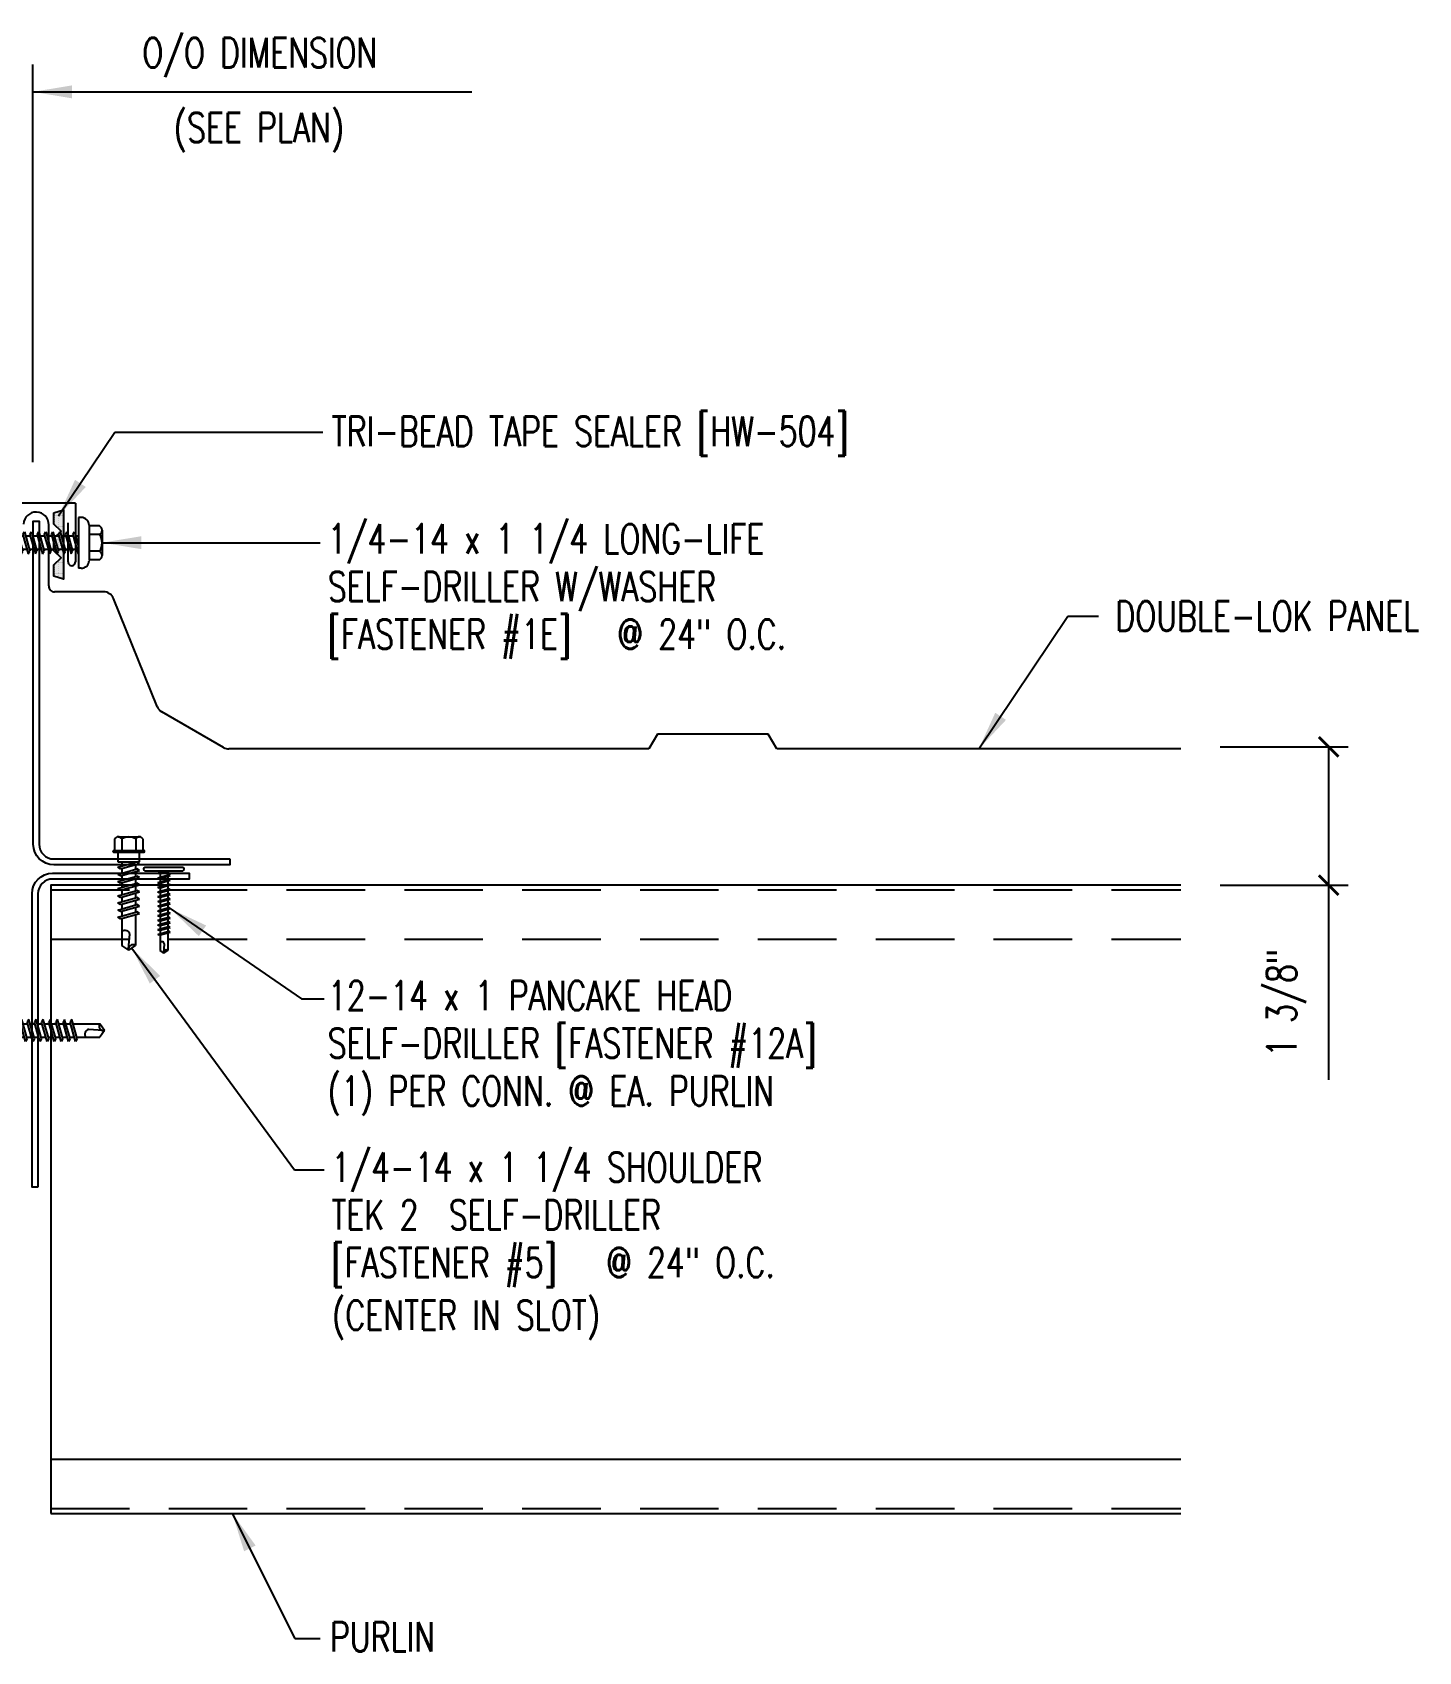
# Model space of a CAD drawing. Extents: x 9.2 to 39, y 12.5 to 37.9.
# Drawn here: x 21.38 to 39.02, y 17.29 to 37.91 of the extents above; entities that cross this region are included whole.
import ezdxf

# ---------------------------------------------------------------- set-up
doc = ezdxf.new("R2010")
doc.units = 0
doc.header["$LTSCALE"] = 4
doc.header["$MEASUREMENT"] = 0
doc.linetypes.add('HIDDEN', pattern=[0.375, 0.25, -0.125])
doc.layers.get('0').update_dxf_attribs({"linetype": 'CONTINUOUS'})
doc.layers.get('DEFPOINTS').update_dxf_attribs({"linetype": 'CONTINUOUS'})
for name, color, linetype in [('ANNTEXT', 2, 'CONTINUOUS'), ('DIM', 2, 'CONTINUOUS'), ('FASTENER', 9, 'CONTINUOUS'), ('PANEL', 11, 'CONTINUOUS'), ('STLA', 10, 'CONTINUOUS'), ('TAPE', 8, 'CONTINUOUS'), ('TEXT', 2, 'CONTINUOUS'), ('TRIM', 6, 'CONTINUOUS')]:
    doc.layers.add(name, color=color, linetype=linetype)
doc.styles.add('TEXT1', font='ROMANS.shx', dxfattribs={"width": 0.75, "height": 0.375})
doc.dimstyles.new('DETAIL', dxfattribs={"dimscale": 4, "dimtxt": 0.09375, "dimasz": 0.0625, "dimexe": 0.0625, "dimexo": 0.125, "dimgap": 0.0625, "dimtad": 1, "dimdec": 4, "dimzin": 3, "dimdsep": 46, "dimlunit": 4, "dimtxsty": 'TEXT1', "dimblk": 'ARCHTICK', "dimcen": 0.0625, "dimclrd": 7, "dimclre": 7, "dimclrt": 2, "dimadec": 0, "dimazin": 0, "dimtfac": 0.59375, "dimtdec": 4, "dimtmove": 0, "dimatfit": 3, "dimldrblk": 'ARCHTICK', "dimfxl": 0, "dimfrac": 2, "dimtolj": 1, "dimtzin": 3, "dimarcsym": 0})
doc.dimstyles.new('DETAIL$7', dxfattribs={"dimscale": 4, "dimtxt": 0.09375, "dimasz": 0.125, "dimexe": 0.0625, "dimexo": 0.125, "dimgap": 0.0625, "dimtad": 1, "dimdec": 4, "dimzin": 3, "dimdsep": 46, "dimlunit": 4, "dimtxsty": 'TEXT1', "dimblk": 'ARCHTICK', "dimcen": 0.0625, "dimclrd": 7, "dimclre": 7, "dimclrt": 2, "dimadec": 0, "dimazin": 0, "dimtfac": 0.59375, "dimtdec": 4, "dimtmove": 2, "dimatfit": 3, "dimfxl": 0, "dimfrac": 2, "dimtolj": 1, "dimtzin": 3, "dimarcsym": 0})

# ---------------------------------------------------------------- blocks, each defined once
blk = doc.blocks.new('*X7')
at = {"color": 0}
for p, q in [((-0.434, 0.135), (-0.434, 0.135)), ((-0.434, 0.123), (-0.434, 0.123)), ((-0.422, 0.141), (-0.422, 0.141)), ((-0.422, 0.129), (-0.422, 0.129)), ((-0.422, 0.117), (-0.422, 0.117)), ((-0.422, 0.105), (-0.422, 0.105)), ((-0.422, 0.094), (-0.422, 0.094)), ((-0.422, 0.082), (-0.422, 0.082)), ((-0.41, 0.135), (-0.41, 0.135)), ((-0.41, 0.123), (-0.41, 0.123)), ((-0.41, 0.111), (-0.41, 0.111)), ((-0.41, 0.1), (-0.41, 0.1)), ((-0.41, 0.088), (-0.41, 0.088)), ((-0.41, 0.076), (-0.41, 0.076)), ((-0.41, 0.064), (-0.41, 0.064)), ((-0.41, 0.053), (-0.41, 0.053)), ((-0.41, 0.041), (-0.41, 0.041)), ((-0.398, 0.141), (-0.398, 0.141)), ((-0.398, 0.129), (-0.398, 0.129)), ((-0.398, 0.117), (-0.398, 0.117)), ((-0.398, 0.105), (-0.398, 0.105)), ((-0.398, 0.094), (-0.398, 0.094)), ((-0.398, 0.082), (-0.398, 0.082)), ((-0.398, 0.07), (-0.398, 0.07)), ((-0.398, 0.059), (-0.398, 0.059)), ((-0.398, 0.047), (-0.398, 0.047)), ((-0.398, 0.035), (-0.398, 0.035)), ((-0.398, 0.023), (-0.398, 0.023)), ((-0.387, 0.135), (-0.387, 0.135)), ((-0.387, 0.123), (-0.387, 0.123)), ((-0.387, 0.111), (-0.387, 0.111)), ((-0.387, 0.1), (-0.387, 0.1)), ((-0.387, 0.088), (-0.387, 0.088)), ((-0.387, 0.076), (-0.387, 0.076)), ((-0.387, 0.064), (-0.387, 0.064)), ((-0.387, 0.053), (-0.387, 0.053)), ((-0.387, 0.041), (-0.387, 0.041)), ((-0.387, 0.029), (-0.387, 0.029)), ((-0.375, 0.141), (-0.375, 0.141)), ((-0.375, 0.129), (-0.375, 0.129)), ((-0.375, 0.117), (-0.375, 0.117)), ((-0.375, 0.105), (-0.375, 0.105)), ((-0.375, 0.094), (-0.375, 0.094)), ((-0.375, 0.082), (-0.375, 0.082)), ((-0.375, 0.07), (-0.375, 0.07)), ((-0.375, 0.059), (-0.375, 0.059)), ((-0.375, 0.047), (-0.375, 0.047)), ((-0.375, 0.035), (-0.375, 0.035)), ((-0.375, 0.023), (-0.375, 0.023)), ((-0.363, 0.135), (-0.363, 0.135)), ((-0.363, 0.123), (-0.363, 0.123)), ((-0.363, 0.111), (-0.363, 0.111)), ((-0.363, 0.1), (-0.363, 0.1)), ((-0.363, 0.088), (-0.363, 0.088)), ((-0.363, 0.076), (-0.363, 0.076)), ((-0.363, 0.064), (-0.363, 0.064)), ((-0.363, 0.053), (-0.363, 0.053)), ((-0.363, 0.041), (-0.363, 0.041)), ((-0.363, 0.029), (-0.363, 0.029)), ((-0.352, 0.141), (-0.352, 0.141)), ((-0.352, 0.129), (-0.352, 0.129)), ((-0.352, 0.117), (-0.352, 0.117)), ((-0.352, 0.105), (-0.352, 0.105)), ((-0.352, 0.094), (-0.352, 0.094)), ((-0.352, 0.082), (-0.352, 0.082)), ((-0.352, 0.07), (-0.352, 0.07)), ((-0.352, 0.059), (-0.352, 0.059)), ((-0.352, 0.047), (-0.352, 0.047)), ((-0.352, 0.035), (-0.352, 0.035)), ((-0.352, 0.023), (-0.352, 0.023)), ((-0.34, 0.135), (-0.34, 0.135)), ((-0.34, 0.123), (-0.34, 0.123)), ((-0.34, 0.111), (-0.34, 0.111)), ((-0.34, 0.1), (-0.34, 0.1)), ((-0.34, 0.088), (-0.34, 0.088)), ((-0.34, 0.076), (-0.34, 0.076)), ((-0.34, 0.064), (-0.34, 0.064)), ((-0.34, 0.053), (-0.34, 0.053)), ((-0.34, 0.041), (-0.34, 0.041)), ((-0.34, 0.029), (-0.34, 0.029)), ((-0.328, 0.141), (-0.328, 0.141)), ((-0.328, 0.129), (-0.328, 0.129)), ((-0.328, 0.117), (-0.328, 0.117)), ((-0.328, 0.105), (-0.328, 0.105)), ((-0.328, 0.094), (-0.328, 0.094)), ((-0.328, 0.082), (-0.328, 0.082)), ((-0.328, 0.07), (-0.328, 0.07)), ((-0.328, 0.059), (-0.328, 0.059)), ((-0.328, 0.047), (-0.328, 0.047)), ((-0.328, 0.035), (-0.328, 0.035)), ((-0.328, 0.023), (-0.328, 0.023)), ((-0.316, 0.135), (-0.316, 0.135)), ((-0.316, 0.123), (-0.316, 0.123)), ((-0.316, 0.111), (-0.316, 0.111)), ((-0.316, 0.1), (-0.316, 0.1)), ((-0.316, 0.088), (-0.316, 0.088)), ((-0.316, 0.076), (-0.316, 0.076)), ((-0.316, 0.064), (-0.316, 0.064)), ((-0.316, 0.053), (-0.316, 0.053)), ((-0.316, 0.041), (-0.316, 0.041)), ((-0.316, 0.029), (-0.316, 0.029)), ((-0.305, 0.141), (-0.305, 0.141)), ((-0.305, 0.129), (-0.305, 0.129)), ((-0.305, 0.117), (-0.305, 0.117)), ((-0.305, 0.105), (-0.305, 0.105)), ((-0.305, 0.094), (-0.305, 0.094)), ((-0.305, 0.082), (-0.305, 0.082)), ((-0.305, 0.07), (-0.305, 0.07)), ((-0.305, 0.059), (-0.305, 0.059)), ((-0.305, 0.047), (-0.305, 0.047)), ((-0.305, 0.035), (-0.305, 0.035)), ((-0.305, 0.023), (-0.305, 0.023)), ((-0.293, 0.135), (-0.293, 0.135)), ((-0.293, 0.123), (-0.293, 0.123)), ((-0.293, 0.111), (-0.293, 0.111)), ((-0.293, 0.1), (-0.293, 0.1)), ((-0.293, 0.088), (-0.293, 0.088)), ((-0.293, 0.076), (-0.293, 0.076)), ((-0.293, 0.064), (-0.293, 0.064)), ((-0.293, 0.053), (-0.293, 0.053)), ((-0.293, 0.041), (-0.293, 0.041)), ((-0.293, 0.029), (-0.293, 0.029)), ((-0.281, 0.141), (-0.281, 0.141)), ((-0.281, 0.129), (-0.281, 0.129)), ((-0.281, 0.117), (-0.281, 0.117)), ((-0.281, 0.105), (-0.281, 0.105)), ((-0.281, 0.094), (-0.281, 0.094)), ((-0.281, 0.082), (-0.281, 0.082)), ((-0.281, 0.07), (-0.281, 0.07)), ((-0.281, 0.059), (-0.281, 0.059)), ((-0.281, 0.047), (-0.281, 0.047)), ((-0.281, 0.035), (-0.281, 0.035)), ((-0.281, 0.023), (-0.281, 0.023)), ((-0.27, 0.135), (-0.27, 0.135)), ((-0.27, 0.123), (-0.27, 0.123)), ((-0.27, 0.111), (-0.27, 0.111)), ((-0.27, 0.1), (-0.27, 0.1)), ((-0.27, 0.088), (-0.27, 0.088)), ((-0.27, 0.076), (-0.27, 0.076)), ((-0.27, 0.064), (-0.27, 0.064)), ((-0.27, 0.053), (-0.27, 0.053)), ((-0.27, 0.041), (-0.27, 0.041)), ((-0.27, 0.029), (-0.27, 0.029)), ((-0.258, 0.141), (-0.258, 0.141)), ((-0.258, 0.129), (-0.258, 0.129)), ((-0.258, 0.117), (-0.258, 0.117)), ((-0.258, 0.105), (-0.258, 0.105)), ((-0.258, 0.094), (-0.258, 0.094)), ((-0.258, 0.082), (-0.258, 0.082)), ((-0.258, 0.07), (-0.258, 0.07)), ((-0.258, 0.059), (-0.258, 0.059)), ((-0.258, 0.047), (-0.258, 0.047)), ((-0.258, 0.035), (-0.258, 0.035)), ((-0.258, 0.023), (-0.258, 0.023)), ((-0.246, 0.135), (-0.246, 0.135)), ((-0.246, 0.123), (-0.246, 0.123)), ((-0.246, 0.111), (-0.246, 0.111)), ((-0.246, 0.1), (-0.246, 0.1)), ((-0.246, 0.088), (-0.246, 0.088)), ((-0.246, 0.076), (-0.246, 0.076)), ((-0.246, 0.064), (-0.246, 0.064)), ((-0.246, 0.053), (-0.246, 0.053)), ((-0.246, 0.041), (-0.246, 0.041)), ((-0.234, 0.141), (-0.234, 0.141)), ((-0.234, 0.129), (-0.234, 0.129)), ((-0.234, 0.117), (-0.234, 0.117)), ((-0.234, 0.105), (-0.234, 0.105)), ((-0.234, 0.094), (-0.234, 0.094)), ((-0.234, 0.082), (-0.234, 0.082)), ((-0.234, 0.07), (-0.234, 0.07)), ((-0.234, 0.059), (-0.234, 0.059)), ((-0.234, 0.047), (-0.234, 0.047)), ((-0.223, 0.135), (-0.223, 0.135)), ((-0.223, 0.123), (-0.223, 0.123)), ((-0.223, 0.111), (-0.223, 0.111)), ((-0.223, 0.1), (-0.223, 0.1)), ((-0.223, 0.088), (-0.223, 0.088)), ((-0.223, 0.076), (-0.223, 0.076)), ((-0.223, 0.064), (-0.223, 0.064)), ((-0.211, 0.141), (-0.211, 0.141)), ((-0.211, 0.129), (-0.211, 0.129)), ((-0.211, 0.117), (-0.211, 0.117)), ((-0.211, 0.105), (-0.211, 0.105)), ((-0.211, 0.094), (-0.211, 0.094)), ((-0.211, 0.082), (-0.211, 0.082)), ((-0.211, 0.07), (-0.211, 0.07)), ((-0.199, 0.135), (-0.199, 0.135)), ((-0.199, 0.123), (-0.199, 0.123)), ((-0.199, 0.111), (-0.199, 0.111)), ((-0.199, 0.1), (-0.199, 0.1)), ((-0.199, 0.088), (-0.199, 0.088)), ((-0.188, 0.141), (-0.188, 0.141)), ((-0.188, 0.129), (-0.188, 0.129)), ((-0.188, 0.117), (-0.188, 0.117)), ((-0.188, 0.105), (-0.188, 0.105)), ((-0.188, 0.094), (-0.188, 0.094)), ((-0.176, 0.135), (-0.176, 0.135)), ((-0.176, 0.123), (-0.176, 0.123)), ((-0.176, 0.111), (-0.176, 0.111)), ((-0.164, 0.141), (-0.164, 0.141)), ((-0.164, 0.129), (-0.164, 0.129)), ((-0.164, 0.117), (-0.164, 0.117)), ((-0.164, 0.105), (-0.164, 0.105)), ((-0.152, 0.135), (-0.152, 0.135)), ((-0.152, 0.123), (-0.152, 0.123)), ((-0.152, 0.111), (-0.152, 0.111)), ((-0.152, 0.1), (-0.152, 0.1)), ((-0.141, 0.141), (-0.141, 0.141)), ((-0.141, 0.129), (-0.141, 0.129)), ((-0.141, 0.117), (-0.141, 0.117)), ((-0.141, 0.105), (-0.141, 0.105)), ((-0.141, 0.094), (-0.141, 0.094)), ((-0.141, 0.082), (-0.141, 0.082)), ((-0.129, 0.135), (-0.129, 0.135)), ((-0.129, 0.123), (-0.129, 0.123)), ((-0.129, 0.111), (-0.129, 0.111)), ((-0.129, 0.1), (-0.129, 0.1)), ((-0.129, 0.088), (-0.129, 0.088)), ((-0.129, 0.076), (-0.129, 0.076)), ((-0.117, 0.141), (-0.117, 0.141)), ((-0.117, 0.129), (-0.117, 0.129)), ((-0.117, 0.117), (-0.117, 0.117)), ((-0.117, 0.105), (-0.117, 0.105)), ((-0.117, 0.094), (-0.117, 0.094)), ((-0.117, 0.082), (-0.117, 0.082)), ((-0.117, 0.07), (-0.117, 0.07)), ((-0.117, 0.059), (-0.117, 0.059)), ((-0.105, 0.135), (-0.105, 0.135)), ((-0.105, 0.123), (-0.105, 0.123)), ((-0.105, 0.111), (-0.105, 0.111)), ((-0.105, 0.1), (-0.105, 0.1)), ((-0.105, 0.088), (-0.105, 0.088)), ((-0.105, 0.076), (-0.105, 0.076)), ((-0.105, 0.064), (-0.105, 0.064)), ((-0.105, 0.053), (-0.105, 0.053)), ((-0.094, 0.141), (-0.094, 0.141)), ((-0.094, 0.129), (-0.094, 0.129)), ((-0.094, 0.117), (-0.094, 0.117)), ((-0.094, 0.105), (-0.094, 0.105)), ((-0.094, 0.094), (-0.094, 0.094)), ((-0.094, 0.082), (-0.094, 0.082)), ((-0.094, 0.07), (-0.094, 0.07)), ((-0.094, 0.059), (-0.094, 0.059)), ((-0.094, 0.047), (-0.094, 0.047)), ((-0.094, 0.035), (-0.094, 0.035)), ((-0.082, 0.135), (-0.082, 0.135)), ((-0.082, 0.123), (-0.082, 0.123)), ((-0.082, 0.111), (-0.082, 0.111)), ((-0.082, 0.1), (-0.082, 0.1)), ((-0.082, 0.088), (-0.082, 0.088)), ((-0.082, 0.076), (-0.082, 0.076)), ((-0.082, 0.064), (-0.082, 0.064)), ((-0.082, 0.053), (-0.082, 0.053)), ((-0.082, 0.041), (-0.082, 0.041)), ((-0.082, 0.029), (-0.082, 0.029)), ((-0.07, 0.141), (-0.07, 0.141)), ((-0.07, 0.129), (-0.07, 0.129)), ((-0.07, 0.117), (-0.07, 0.117)), ((-0.07, 0.105), (-0.07, 0.105)), ((-0.07, 0.094), (-0.07, 0.094)), ((-0.07, 0.082), (-0.07, 0.082)), ((-0.07, 0.07), (-0.07, 0.07)), ((-0.07, 0.059), (-0.07, 0.059)), ((-0.07, 0.047), (-0.07, 0.047)), ((-0.07, 0.035), (-0.07, 0.035)), ((-0.07, 0.023), (-0.07, 0.023)), ((-0.059, 0.135), (-0.059, 0.135)), ((-0.059, 0.123), (-0.059, 0.123)), ((-0.059, 0.111), (-0.059, 0.111)), ((-0.059, 0.1), (-0.059, 0.1)), ((-0.059, 0.088), (-0.059, 0.088)), ((-0.059, 0.076), (-0.059, 0.076)), ((-0.059, 0.064), (-0.059, 0.064)), ((-0.059, 0.053), (-0.059, 0.053)), ((-0.059, 0.041), (-0.059, 0.041)), ((-0.059, 0.029), (-0.059, 0.029)), ((-0.047, 0.141), (-0.047, 0.141)), ((-0.047, 0.129), (-0.047, 0.129)), ((-0.047, 0.117), (-0.047, 0.117)), ((-0.047, 0.105), (-0.047, 0.105)), ((-0.047, 0.094), (-0.047, 0.094)), ((-0.047, 0.082), (-0.047, 0.082)), ((-0.047, 0.07), (-0.047, 0.07)), ((-0.047, 0.059), (-0.047, 0.059)), ((-0.047, 0.047), (-0.047, 0.047)), ((-0.047, 0.035), (-0.047, 0.035)), ((-0.047, 0.023), (-0.047, 0.023)), ((-0.035, 0.135), (-0.035, 0.135)), ((-0.035, 0.123), (-0.035, 0.123)), ((-0.035, 0.111), (-0.035, 0.111)), ((-0.035, 0.1), (-0.035, 0.1)), ((-0.035, 0.088), (-0.035, 0.088)), ((-0.035, 0.076), (-0.035, 0.076)), ((-0.035, 0.064), (-0.035, 0.064)), ((-0.035, 0.053), (-0.035, 0.053)), ((-0.035, 0.041), (-0.035, 0.041)), ((-0.035, 0.029), (-0.035, 0.029)), ((-0.023, 0.141), (-0.023, 0.141)), ((-0.023, 0.129), (-0.023, 0.129)), ((-0.023, 0.117), (-0.023, 0.117)), ((-0.023, 0.105), (-0.023, 0.105)), ((-0.023, 0.094), (-0.023, 0.094)), ((-0.023, 0.082), (-0.023, 0.082)), ((-0.023, 0.07), (-0.023, 0.07)), ((-0.023, 0.059), (-0.023, 0.059)), ((-0.023, 0.047), (-0.023, 0.047)), ((-0.023, 0.035), (-0.023, 0.035)), ((-0.023, 0.023), (-0.023, 0.023)), ((-0.012, 0.135), (-0.012, 0.135)), ((-0.012, 0.123), (-0.012, 0.123)), ((-0.012, 0.111), (-0.012, 0.111)), ((-0.012, 0.1), (-0.012, 0.1)), ((-0.012, 0.088), (-0.012, 0.088)), ((-0.012, 0.076), (-0.012, 0.076)), ((-0.012, 0.064), (-0.012, 0.064)), ((-0.012, 0.053), (-0.012, 0.053)), ((-0.012, 0.041), (-0.012, 0.041)), ((-0.012, 0.029), (-0.012, 0.029)), ((0, 0.141), (0, 0.141)), ((0, 0.129), (0, 0.129)), ((0, 0.117), (0, 0.117)), ((0, 0.105), (0, 0.105)), ((0, 0.094), (0, 0.094)), ((0, 0.082), (0, 0.082)), ((0, 0.07), (0, 0.07)), ((0, 0.059), (0, 0.059)), ((0, 0.047), (0, 0.047)), ((0, 0.035), (0, 0.035)), ((0, 0.023), (0, 0.023)), ((0.012, 0.135), (0.012, 0.135)), ((0.012, 0.123), (0.012, 0.123)), ((0.012, 0.111), (0.012, 0.111)), ((0.012, 0.1), (0.012, 0.1)), ((0.012, 0.088), (0.012, 0.088)), ((0.012, 0.076), (0.012, 0.076)), ((0.012, 0.064), (0.012, 0.064)), ((0.012, 0.053), (0.012, 0.053)), ((0.012, 0.041), (0.012, 0.041)), ((0.012, 0.029), (0.012, 0.029)), ((0.023, 0.141), (0.023, 0.141)), ((0.023, 0.129), (0.023, 0.129)), ((0.023, 0.117), (0.023, 0.117)), ((0.023, 0.105), (0.023, 0.105)), ((0.023, 0.094), (0.023, 0.094)), ((0.023, 0.082), (0.023, 0.082)), ((0.023, 0.07), (0.023, 0.07)), ((0.023, 0.059), (0.023, 0.059)), ((0.023, 0.047), (0.023, 0.047)), ((0.023, 0.035), (0.023, 0.035)), ((0.023, 0.023), (0.023, 0.023)), ((0.035, 0.135), (0.035, 0.135)), ((0.035, 0.123), (0.035, 0.123)), ((0.035, 0.111), (0.035, 0.111)), ((0.035, 0.1), (0.035, 0.1)), ((0.035, 0.088), (0.035, 0.088)), ((0.035, 0.076), (0.035, 0.076)), ((0.035, 0.064), (0.035, 0.064)), ((0.035, 0.053), (0.035, 0.053)), ((0.035, 0.041), (0.035, 0.041)), ((0.035, 0.029), (0.035, 0.029)), ((0.047, 0.141), (0.047, 0.141)), ((0.047, 0.129), (0.047, 0.129)), ((0.047, 0.117), (0.047, 0.117)), ((0.047, 0.105), (0.047, 0.105)), ((0.047, 0.094), (0.047, 0.094)), ((0.047, 0.082), (0.047, 0.082)), ((0.047, 0.07), (0.047, 0.07)), ((0.047, 0.059), (0.047, 0.059)), ((0.047, 0.047), (0.047, 0.047)), ((0.047, 0.035), (0.047, 0.035)), ((0.047, 0.023), (0.047, 0.023)), ((0.059, 0.135), (0.059, 0.135)), ((0.059, 0.123), (0.059, 0.123)), ((0.059, 0.111), (0.059, 0.111)), ((0.059, 0.1), (0.059, 0.1)), ((0.059, 0.088), (0.059, 0.088)), ((0.059, 0.076), (0.059, 0.076)), ((0.059, 0.064), (0.059, 0.064)), ((0.059, 0.053), (0.059, 0.053)), ((0.059, 0.041), (0.059, 0.041)), ((0.059, 0.029), (0.059, 0.029)), ((0.07, 0.141), (0.07, 0.141)), ((0.07, 0.129), (0.07, 0.129)), ((0.07, 0.117), (0.07, 0.117)), ((0.07, 0.105), (0.07, 0.105)), ((0.07, 0.094), (0.07, 0.094)), ((0.07, 0.082), (0.07, 0.082)), ((0.07, 0.07), (0.07, 0.07)), ((0.07, 0.059), (0.07, 0.059)), ((0.07, 0.047), (0.07, 0.047)), ((0.07, 0.035), (0.07, 0.035)), ((0.07, 0.023), (0.07, 0.023)), ((0.082, 0.135), (0.082, 0.135)), ((0.082, 0.123), (0.082, 0.123)), ((0.082, 0.111), (0.082, 0.111)), ((0.082, 0.1), (0.082, 0.1)), ((0.082, 0.088), (0.082, 0.088)), ((0.082, 0.076), (0.082, 0.076)), ((0.082, 0.064), (0.082, 0.064)), ((0.082, 0.053), (0.082, 0.053)), ((0.082, 0.041), (0.082, 0.041)), ((0.082, 0.029), (0.082, 0.029)), ((0.094, 0.141), (0.094, 0.141)), ((0.094, 0.129), (0.094, 0.129)), ((0.094, 0.117), (0.094, 0.117)), ((0.094, 0.105), (0.094, 0.105)), ((0.094, 0.094), (0.094, 0.094)), ((0.094, 0.082), (0.094, 0.082)), ((0.094, 0.07), (0.094, 0.07)), ((0.094, 0.059), (0.094, 0.059)), ((0.094, 0.047), (0.094, 0.047)), ((0.094, 0.035), (0.094, 0.035)), ((0.105, 0.135), (0.105, 0.135)), ((0.105, 0.123), (0.105, 0.123)), ((0.105, 0.111), (0.105, 0.111)), ((0.105, 0.1), (0.105, 0.1)), ((0.105, 0.088), (0.105, 0.088)), ((0.105, 0.076), (0.105, 0.076)), ((0.105, 0.064), (0.105, 0.064)), ((0.105, 0.053), (0.105, 0.053)), ((0.117, 0.141), (0.117, 0.141)), ((0.117, 0.129), (0.117, 0.129)), ((0.117, 0.117), (0.117, 0.117)), ((0.117, 0.105), (0.117, 0.105)), ((0.117, 0.094), (0.117, 0.094)), ((0.117, 0.082), (0.117, 0.082)), ((0.117, 0.07), (0.117, 0.07)), ((0.117, 0.059), (0.117, 0.059)), ((0.129, 0.135), (0.129, 0.135)), ((0.129, 0.123), (0.129, 0.123)), ((0.129, 0.111), (0.129, 0.111)), ((0.129, 0.1), (0.129, 0.1)), ((0.129, 0.088), (0.129, 0.088)), ((0.129, 0.076), (0.129, 0.076)), ((0.141, 0.141), (0.141, 0.141)), ((0.141, 0.129), (0.141, 0.129)), ((0.141, 0.117), (0.141, 0.117)), ((0.141, 0.105), (0.141, 0.105)), ((0.141, 0.094), (0.141, 0.094)), ((0.141, 0.082), (0.141, 0.082)), ((0.152, 0.135), (0.152, 0.135)), ((0.152, 0.123), (0.152, 0.123)), ((0.152, 0.111), (0.152, 0.111)), ((0.152, 0.1), (0.152, 0.1)), ((0.164, 0.141), (0.164, 0.141)), ((0.164, 0.129), (0.164, 0.129)), ((0.164, 0.117), (0.164, 0.117)), ((0.164, 0.105), (0.164, 0.105)), ((0.176, 0.135), (0.176, 0.135)), ((0.176, 0.123), (0.176, 0.123)), ((0.176, 0.111), (0.176, 0.111)), ((0.188, 0.141), (0.188, 0.141)), ((0.188, 0.129), (0.188, 0.129)), ((0.188, 0.117), (0.188, 0.117)), ((0.188, 0.105), (0.188, 0.105)), ((0.188, 0.094), (0.188, 0.094)), ((0.199, 0.135), (0.199, 0.135)), ((0.199, 0.123), (0.199, 0.123)), ((0.199, 0.111), (0.199, 0.111)), ((0.199, 0.1), (0.199, 0.1)), ((0.199, 0.088), (0.199, 0.088)), ((0.211, 0.141), (0.211, 0.141)), ((0.211, 0.129), (0.211, 0.129)), ((0.211, 0.117), (0.211, 0.117)), ((0.211, 0.105), (0.211, 0.105)), ((0.211, 0.094), (0.211, 0.094)), ((0.211, 0.082), (0.211, 0.082)), ((0.211, 0.07), (0.211, 0.07)), ((0.223, 0.135), (0.223, 0.135)), ((0.223, 0.123), (0.223, 0.123)), ((0.223, 0.111), (0.223, 0.111)), ((0.223, 0.1), (0.223, 0.1)), ((0.223, 0.088), (0.223, 0.088)), ((0.223, 0.076), (0.223, 0.076)), ((0.223, 0.064), (0.223, 0.064)), ((0.234, 0.141), (0.234, 0.141)), ((0.234, 0.129), (0.234, 0.129)), ((0.234, 0.117), (0.234, 0.117)), ((0.234, 0.105), (0.234, 0.105)), ((0.234, 0.094), (0.234, 0.094)), ((0.234, 0.082), (0.234, 0.082)), ((0.234, 0.07), (0.234, 0.07)), ((0.234, 0.059), (0.234, 0.059)), ((0.234, 0.047), (0.234, 0.047)), ((0.246, 0.135), (0.246, 0.135)), ((0.246, 0.123), (0.246, 0.123)), ((0.246, 0.111), (0.246, 0.111)), ((0.246, 0.1), (0.246, 0.1)), ((0.246, 0.088), (0.246, 0.088)), ((0.246, 0.076), (0.246, 0.076)), ((0.246, 0.064), (0.246, 0.064)), ((0.246, 0.053), (0.246, 0.053)), ((0.246, 0.041), (0.246, 0.041)), ((0.258, 0.141), (0.258, 0.141)), ((0.258, 0.129), (0.258, 0.129)), ((0.258, 0.117), (0.258, 0.117)), ((0.258, 0.105), (0.258, 0.105)), ((0.258, 0.094), (0.258, 0.094)), ((0.258, 0.082), (0.258, 0.082)), ((0.258, 0.07), (0.258, 0.07)), ((0.258, 0.059), (0.258, 0.059)), ((0.258, 0.047), (0.258, 0.047)), ((0.258, 0.035), (0.258, 0.035)), ((0.258, 0.023), (0.258, 0.023)), ((0.27, 0.135), (0.27, 0.135)), ((0.27, 0.123), (0.27, 0.123)), ((0.27, 0.111), (0.27, 0.111)), ((0.27, 0.1), (0.27, 0.1)), ((0.27, 0.088), (0.27, 0.088)), ((0.27, 0.076), (0.27, 0.076)), ((0.27, 0.064), (0.27, 0.064)), ((0.27, 0.053), (0.27, 0.053)), ((0.27, 0.041), (0.27, 0.041)), ((0.27, 0.029), (0.27, 0.029)), ((0.281, 0.141), (0.281, 0.141)), ((0.281, 0.129), (0.281, 0.129)), ((0.281, 0.117), (0.281, 0.117)), ((0.281, 0.105), (0.281, 0.105)), ((0.281, 0.094), (0.281, 0.094)), ((0.281, 0.082), (0.281, 0.082)), ((0.281, 0.07), (0.281, 0.07)), ((0.281, 0.059), (0.281, 0.059)), ((0.281, 0.047), (0.281, 0.047)), ((0.281, 0.035), (0.281, 0.035)), ((0.281, 0.023), (0.281, 0.023)), ((0.293, 0.135), (0.293, 0.135)), ((0.293, 0.123), (0.293, 0.123)), ((0.293, 0.111), (0.293, 0.111)), ((0.293, 0.1), (0.293, 0.1)), ((0.293, 0.088), (0.293, 0.088)), ((0.293, 0.076), (0.293, 0.076)), ((0.293, 0.064), (0.293, 0.064)), ((0.293, 0.053), (0.293, 0.053)), ((0.293, 0.041), (0.293, 0.041)), ((0.293, 0.029), (0.293, 0.029)), ((0.305, 0.141), (0.305, 0.141)), ((0.305, 0.129), (0.305, 0.129)), ((0.305, 0.117), (0.305, 0.117)), ((0.305, 0.105), (0.305, 0.105)), ((0.305, 0.094), (0.305, 0.094)), ((0.305, 0.082), (0.305, 0.082)), ((0.305, 0.07), (0.305, 0.07)), ((0.305, 0.059), (0.305, 0.059)), ((0.305, 0.047), (0.305, 0.047)), ((0.305, 0.035), (0.305, 0.035)), ((0.305, 0.023), (0.305, 0.023)), ((0.316, 0.135), (0.316, 0.135)), ((0.316, 0.123), (0.316, 0.123)), ((0.316, 0.111), (0.316, 0.111)), ((0.316, 0.1), (0.316, 0.1)), ((0.316, 0.088), (0.316, 0.088)), ((0.316, 0.076), (0.316, 0.076)), ((0.316, 0.064), (0.316, 0.064)), ((0.316, 0.053), (0.316, 0.053)), ((0.316, 0.041), (0.316, 0.041)), ((0.316, 0.029), (0.316, 0.029)), ((0.328, 0.141), (0.328, 0.141)), ((0.328, 0.129), (0.328, 0.129)), ((0.328, 0.117), (0.328, 0.117)), ((0.328, 0.105), (0.328, 0.105)), ((0.328, 0.094), (0.328, 0.094)), ((0.328, 0.082), (0.328, 0.082)), ((0.328, 0.07), (0.328, 0.07)), ((0.328, 0.059), (0.328, 0.059)), ((0.328, 0.047), (0.328, 0.047)), ((0.328, 0.035), (0.328, 0.035)), ((0.328, 0.023), (0.328, 0.023)), ((0.34, 0.135), (0.34, 0.135)), ((0.34, 0.123), (0.34, 0.123)), ((0.34, 0.111), (0.34, 0.111)), ((0.34, 0.1), (0.34, 0.1)), ((0.34, 0.088), (0.34, 0.088)), ((0.34, 0.076), (0.34, 0.076)), ((0.34, 0.064), (0.34, 0.064)), ((0.34, 0.053), (0.34, 0.053)), ((0.34, 0.041), (0.34, 0.041)), ((0.34, 0.029), (0.34, 0.029)), ((0.352, 0.141), (0.352, 0.141)), ((0.352, 0.129), (0.352, 0.129)), ((0.352, 0.117), (0.352, 0.117)), ((0.352, 0.105), (0.352, 0.105)), ((0.352, 0.094), (0.352, 0.094)), ((0.352, 0.082), (0.352, 0.082)), ((0.352, 0.07), (0.352, 0.07)), ((0.352, 0.059), (0.352, 0.059)), ((0.352, 0.047), (0.352, 0.047)), ((0.352, 0.035), (0.352, 0.035)), ((0.352, 0.023), (0.352, 0.023)), ((0.363, 0.135), (0.363, 0.135)), ((0.363, 0.123), (0.363, 0.123)), ((0.363, 0.111), (0.363, 0.111)), ((0.363, 0.1), (0.363, 0.1)), ((0.363, 0.088), (0.363, 0.088)), ((0.363, 0.076), (0.363, 0.076)), ((0.363, 0.064), (0.363, 0.064)), ((0.363, 0.053), (0.363, 0.053)), ((0.363, 0.041), (0.363, 0.041)), ((0.363, 0.029), (0.363, 0.029)), ((0.375, 0.141), (0.375, 0.141)), ((0.375, 0.129), (0.375, 0.129)), ((0.375, 0.117), (0.375, 0.117)), ((0.375, 0.105), (0.375, 0.105)), ((0.375, 0.094), (0.375, 0.094)), ((0.375, 0.082), (0.375, 0.082)), ((0.375, 0.07), (0.375, 0.07)), ((0.375, 0.059), (0.375, 0.059)), ((0.375, 0.047), (0.375, 0.047)), ((0.375, 0.035), (0.375, 0.035)), ((0.375, 0.023), (0.375, 0.023)), ((0.387, 0.135), (0.387, 0.135)), ((0.387, 0.123), (0.387, 0.123)), ((0.387, 0.111), (0.387, 0.111)), ((0.387, 0.1), (0.387, 0.1)), ((0.387, 0.088), (0.387, 0.088)), ((0.387, 0.076), (0.387, 0.076)), ((0.387, 0.064), (0.387, 0.064)), ((0.387, 0.053), (0.387, 0.053)), ((0.387, 0.041), (0.387, 0.041)), ((0.387, 0.029), (0.387, 0.029)), ((0.398, 0.141), (0.398, 0.141)), ((0.398, 0.129), (0.398, 0.129)), ((0.398, 0.117), (0.398, 0.117)), ((0.398, 0.105), (0.398, 0.105)), ((0.398, 0.094), (0.398, 0.094)), ((0.398, 0.082), (0.398, 0.082)), ((0.398, 0.07), (0.398, 0.07)), ((0.398, 0.059), (0.398, 0.059)), ((0.398, 0.047), (0.398, 0.047)), ((0.398, 0.035), (0.398, 0.035)), ((0.398, 0.023), (0.398, 0.023)), ((0.41, 0.135), (0.41, 0.135)), ((0.41, 0.123), (0.41, 0.123)), ((0.41, 0.111), (0.41, 0.111)), ((0.41, 0.1), (0.41, 0.1)), ((0.41, 0.088), (0.41, 0.088)), ((0.41, 0.076), (0.41, 0.076)), ((0.41, 0.064), (0.41, 0.064)), ((0.41, 0.053), (0.41, 0.053)), ((0.41, 0.041), (0.41, 0.041)), ((0.422, 0.141), (0.422, 0.141)), ((0.422, 0.129), (0.422, 0.129)), ((0.422, 0.117), (0.422, 0.117)), ((0.422, 0.105), (0.422, 0.105)), ((0.422, 0.094), (0.422, 0.094)), ((0.422, 0.082), (0.422, 0.082)), ((0.434, 0.135), (0.434, 0.135)), ((0.434, 0.123), (0.434, 0.123))]:
    blk.add_line(p, q, dxfattribs=at)
blk = doc.blocks.new('MB_DBTAP')
at = {"layer": 'TAPE', "color": 9}
blk.add_lwpolyline([(-0.403, 0.018), (-0.442, 0.141), (0.442, 0.141), (0.403, 0.018), (0.26, 0.018), (0.17, 0.109), (0.079, 0.018), (0, 0.018), (-0.079, 0.018), (-0.17, 0.109), (-0.26, 0.018)], close=True, dxfattribs=at)
at = {"layer": 'TAPE', "color": 251}
blk.add_blockref('*X7', (0, 0), dxfattribs=at)
blk = doc.blocks.new('MB_DO5')
for p, q in [((-0.193, 0.018), (0.193, 0.018)), ((-0.193, 0), (0.193, 0)), ((-0.181, 0.167), (-0.181, 0.018)), ((-0.181, 0.018), (0.181, 0.018)), ((-0.135, 0.193), (0.135, 0.193)), ((-0.089, 0.167), (-0.089, 0.018)), ((0.089, 0.167), (0.089, 0.018)), ((0.181, 0.167), (0.181, 0.018)), ((-0.139, 0), (-0.139, -0.123)), ((-0.139, -0.123), (0.139, -0.123)), ((-0.139, -0.194), (0.104, -0.124)), ((-0.104, -0.214), (-0.139, -0.194)), ((-0.104, -0.214), (0.139, -0.145)), ((-0.086, -0.123), (-0.086, -0.179)), ((0.086, -0.16), (0.086, -0.22)), ((0.139, -0.145), (0.104, -0.124)), ((0.139, -0.123), (0.139, 0)), ((-0.139, -0.285), (0.104, -0.215)), ((-0.104, -0.305), (-0.139, -0.285)), ((-0.139, -0.376), (0.104, -0.306)), ((-0.104, -0.396), (-0.139, -0.376)), ((-0.139, -0.466), (0.104, -0.397)), ((-0.104, -0.305), (0.139, -0.235)), ((-0.104, -0.396), (0.139, -0.326)), ((-0.086, -0.209), (-0.086, -0.27)), ((-0.086, -0.3), (-0.086, -0.36)), ((-0.086, -0.391), (-0.086, -0.451)), ((0.086, -0.251), (0.086, -0.311)), ((0.086, -0.341), (0.086, -0.402)), ((0.139, -0.235), (0.104, -0.215)), ((0.139, -0.326), (0.104, -0.306)), ((0.139, -0.417), (0.104, -0.397)), ((-0.104, -0.487), (-0.139, -0.466)), ((-0.139, -0.557), (0.104, -0.488)), ((-0.104, -0.577), (-0.139, -0.557)), ((-0.139, -0.648), (0.104, -0.579)), ((-0.104, -0.487), (0.139, -0.417)), ((-0.104, -0.577), (0.139, -0.508)), ((-0.104, -0.668), (0.139, -0.599)), ((-0.086, -0.482), (-0.086, -0.542)), ((-0.086, -0.572), (-0.086, -0.633)), ((0.086, -0.432), (0.086, -0.493)), ((0.086, -0.523), (0.086, -0.584)), ((0.086, -0.614), (0.086, -0.675)), ((0.139, -0.508), (0.104, -0.488)), ((0.139, -0.599), (0.104, -0.579)), ((-0.104, -0.668), (-0.139, -0.648)), ((-0.139, -0.739), (0.104, -0.67)), ((-0.104, -0.759), (-0.139, -0.739)), ((-0.139, -0.83), (0.104, -0.761)), ((-0.104, -0.759), (0.139, -0.69)), ((-0.104, -0.85), (0.139, -0.781)), ((-0.086, -0.663), (-0.086, -0.724)), ((-0.086, -0.754), (-0.086, -0.815)), ((0.086, -0.705), (0.086, -0.766)), ((0.086, -0.796), (0.086, -1.189)), ((0.139, -0.69), (0.104, -0.67)), ((0.139, -0.781), (0.104, -0.761)), ((-0.104, -0.85), (-0.139, -0.83)), ((-0.086, -0.845), (-0.086, -1.189)), ((0, -1.25), (-0.086, -1.189)), ((-0.002, -1.234), (0.014, -1.048)), ((0, -1.25), (0.086, -1.189))]:
    blk.add_line(p, q)
for centre, radius, start, end in [((-0.193, 0.009), 0.00894, 90, 270), ((-0.135, 0.141), 0.0527, 29.8754, 150.1246), ((0, 0.029), 0.164, 56.9974, 123.0026), ((0.135, 0.141), 0.0527, 29.8754, 150.1246), ((0.193, 0.009), 0.00894, 270, 90), ((-0.046, -1.06), 0.0615, 11.1445, 130.906), ((0.054, -1.236), 0.0563, 55.4585, 194.8454)]:
    blk.add_arc(centre, radius, start, end)
blk = doc.blocks.new('_ArchTick')
at = {"color": 0, "linetype": 'ByBlock', "const_width": 0.15}
blk.add_lwpolyline([(-0.5, -0.5), (0.5, 0.5)], dxfattribs=at)
blk = doc.blocks.new('*D8')
at = {"layer": 'ANNTEXT', "color": 7, "lineweight": -2}
for p, q in [((36.495, 28.809), (38.125, 28.809)), ((37.875, 28.809), (37.875, 27.049)), ((36.495, 27.049), (38.125, 27.049)), ((37.875, 27.049), (37.875, 24.569))]:
    blk.add_line(p, q, dxfattribs=at)
at = {"layer": 'DEFPOINTS', "color": 0}
for p in [(35.995, 28.809), (35.995, 27.049), (37.875, 27.049)]:
    blk.add_point(p, dxfattribs=at)
at = {"layer": 'ANNTEXT', "color": 7, "lineweight": -2, "xscale": 0.25, "yscale": 0.25, "zscale": 0.25}
for p, rotation in [((37.875, 28.809), 90), ((37.875, 27.049), 270)]:
    blk.add_blockref('_ArchTick', p, dxfattribs=dict(at, rotation=rotation))
at = {"layer": 'ANNTEXT', "color": 2, "insert": (37.339, 25.548), "char_height": 0.375, "attachment_point": 5, "rotation": 90, "style": 'TEXT1'}
blk.add_mtext('\\A1;1 3/8"', dxfattribs=at)
blk = doc.blocks.new('SD3')
at = {"layer": 'FASTENER'}
for p, q in [((-0.24, 0.082), (0.24, 0.082)), ((-0.24, 0.037), (0.24, 0.037)), ((-0.078, 0.008), (0.023, 0.037)), ((-0.058, -0.003), (-0.078, 0.008)), ((-0.058, -0.003), (0.08, 0.036)), ((-0.048, 0.037), (-0.048, 0.017)), ((0.05, 0.027), (0.05, -0.016)), ((-0.078, -0.052), (0.06, -0.013)), ((-0.058, -0.064), (-0.078, -0.052)), ((-0.078, -0.112), (0.06, -0.073)), ((-0.058, -0.124), (-0.078, -0.112)), ((-0.078, -0.172), (0.06, -0.133)), ((-0.058, -0.184), (-0.078, -0.172)), ((-0.078, -0.232), (0.06, -0.193)), ((-0.058, -0.064), (0.08, -0.024)), ((-0.058, -0.124), (0.08, -0.084)), ((-0.058, -0.184), (0.08, -0.144)), ((-0.058, -0.244), (0.08, -0.204)), ((-0.048, -0.001), (-0.048, -0.044)), ((-0.048, -0.061), (-0.048, -0.104)), ((-0.048, -0.121), (-0.048, -0.164)), ((-0.048, -0.181), (-0.048, -0.224)), ((0.05, -0.033), (0.05, -0.076)), ((0.05, -0.093), (0.05, -0.136)), ((0.05, -0.153), (0.05, -0.196)), ((0.08, -0.024), (0.06, -0.013)), ((0.08, -0.084), (0.06, -0.073)), ((0.08, -0.144), (0.06, -0.133)), ((0.08, -0.204), (0.06, -0.193)), ((-0.058, -0.244), (-0.078, -0.232)), ((-0.078, -0.292), (0.06, -0.253)), ((-0.058, -0.304), (-0.078, -0.292)), ((-0.078, -0.353), (0.06, -0.313)), ((-0.058, -0.364), (-0.078, -0.353)), ((-0.078, -0.413), (0.06, -0.373)), ((-0.058, -0.304), (0.08, -0.264)), ((-0.058, -0.364), (0.08, -0.325)), ((-0.058, -0.424), (0.08, -0.385)), ((-0.048, -0.241), (-0.048, -0.284)), ((-0.048, -0.301), (-0.048, -0.344)), ((-0.048, -0.361), (-0.048, -0.404)), ((0.05, -0.213), (0.05, -0.256)), ((0.05, -0.273), (0.05, -0.316)), ((0.05, -0.333), (0.05, -0.376)), ((0.05, -0.393), (0.05, -0.436)), ((0.08, -0.264), (0.06, -0.253)), ((0.08, -0.325), (0.06, -0.313)), ((0.08, -0.385), (0.06, -0.373)), ((-0.058, -0.424), (-0.078, -0.413)), ((-0.078, -0.473), (0.06, -0.433)), ((-0.058, -0.484), (-0.078, -0.473)), ((-0.078, -0.533), (0.06, -0.493)), ((-0.058, -0.544), (-0.078, -0.533)), ((-0.078, -0.593), (0.06, -0.553)), ((-0.058, -0.604), (-0.078, -0.593)), ((-0.078, -0.653), (0.06, -0.614)), ((-0.058, -0.484), (0.08, -0.445)), ((-0.058, -0.544), (0.08, -0.505)), ((-0.058, -0.604), (0.08, -0.565)), ((-0.048, -0.421), (-0.048, -0.464)), ((-0.048, -0.481), (-0.048, -0.524)), ((-0.048, -0.541), (-0.048, -0.584)), ((-0.048, -0.601), (-0.048, -0.644)), ((0.05, -0.453), (0.05, -0.496)), ((0.05, -0.513), (0.05, -0.556)), ((0.05, -0.573), (0.05, -0.616)), ((0.08, -0.445), (0.06, -0.433)), ((0.08, -0.505), (0.06, -0.493)), ((0.08, -0.565), (0.06, -0.553)), ((0.08, -0.625), (0.06, -0.614)), ((-0.058, -0.664), (-0.078, -0.653)), ((-0.078, -0.713), (0.06, -0.674)), ((-0.058, -0.724), (-0.078, -0.713)), ((-0.078, -0.773), (0.06, -0.734)), ((-0.058, -0.785), (-0.078, -0.773)), ((-0.058, -0.664), (0.08, -0.625)), ((-0.058, -0.724), (0.08, -0.685)), ((-0.058, -0.785), (0.08, -0.745)), ((-0.048, -0.662), (-0.048, -0.704)), ((-0.048, -0.722), (-0.048, -0.765)), ((-0.048, -0.782), (-0.048, -0.977)), ((0.05, -0.634), (0.05, -0.676)), ((0.05, -0.694), (0.05, -0.737)), ((0.05, -0.754), (0.05, -0.977)), ((0.08, -0.685), (0.06, -0.674)), ((0.08, -0.745), (0.06, -0.734)), ((0.001, -1.011), (-0.048, -0.977)), ((0, -1.003), (0.009, -0.896)), ((0.001, -1.011), (0.05, -0.977))]:
    blk.add_line(p, q, dxfattribs=at)
for centre, radius, start, end in [((-0.238, 0.06), 0.0227, 94.6639, 265.3361), ((0.238, 0.06), 0.0227, 274.6639, 85.3361), ((-0.025, -0.903), 0.0349, 11.1445, 130.906), ((0.032, -1.003), 0.032, 55.4585, 194.8454)]:
    blk.add_arc(centre, radius, start, end, dxfattribs=at)
blk = doc.blocks.new('FD-F5')
at = {"layer": 'TEXT', "style": 'TEXT1', "width": 0.75}
for s, p in [('1/4-14 x 1 1/4 SHOULDER', (0.0047, -0.0408)), ('TEK 2  SELF-DRILLER', (0.0047, -0.1926)), ('[FASTENER #5]', (0.0047, -0.3444))]:
    blk.add_text(s, height=0.09375, dxfattribs=at).set_placement(p)
blk.add_attdef('(QUANTITY)', (0.8792, -0.3444), '', height=0.0938, dxfattribs=at)
blk = doc.blocks.new('FD-F12a')
at = {"layer": 'TEXT', "style": 'TEXT1', "width": 0.75}
for s, p in [('12-14 x 1 PANCAKE HEAD', (0.0047, -0.0408)), ('SELF-DRILLER [FASTENER #12A]', (0.0047, -0.1926))]:
    blk.add_text(s, height=0.09375, dxfattribs=at).set_placement(p)
blk.add_attdef('(QUANTITY)', (0.0047, -0.3444), '', height=0.0938, dxfattribs=at)
blk = doc.blocks.new('MB_DW3')
at = {"layer": 'FASTENER'}
for p, q in [((-0.215, 0.305), (-0.215, 0.171)), ((-0.161, 0.337), (0.161, 0.337)), ((-0.107, 0.305), (-0.107, 0.171)), ((0.107, 0.305), (0.107, 0.171)), ((0.215, 0.305), (0.215, 0.171)), ((-0.324, 0.071), (-0.324, 0.037)), ((-0.324, 0.037), (0.324, 0.037)), ((-0.224, 0.171), (0.215, 0.171)), ((-0.139, -0.016), (0.046, 0.037)), ((-0.104, -0.036), (0.139, 0.033)), ((-0.086, 0.037), (0.086, 0.037)), ((-0.086, 0.037), (-0.086, -0.001)), ((0.086, 0.037), (0.133, 0.037)), ((0.086, 0.018), (0.086, -0.042)), ((0.139, 0.033), (0.133, 0.037)), ((0.324, 0.071), (0.324, 0.037)), ((-0.104, -0.036), (-0.139, -0.016)), ((-0.139, -0.107), (0.104, -0.038)), ((-0.104, -0.127), (-0.139, -0.107)), ((-0.139, -0.198), (0.104, -0.128)), ((-0.104, -0.218), (-0.139, -0.198)), ((-0.104, -0.127), (0.139, -0.058)), ((-0.104, -0.218), (0.139, -0.149)), ((-0.086, -0.031), (-0.086, -0.092)), ((-0.086, -0.122), (-0.086, -0.183)), ((0.086, -0.073), (0.086, -0.133)), ((0.086, -0.164), (0.086, -0.224)), ((0.139, -0.058), (0.104, -0.038)), ((0.139, -0.149), (0.104, -0.128)), ((-0.139, -0.289), (0.104, -0.219)), ((-0.104, -0.309), (-0.139, -0.289)), ((-0.139, -0.38), (0.104, -0.31)), ((-0.104, -0.4), (-0.139, -0.38)), ((-0.139, -0.47), (0.104, -0.401)), ((-0.104, -0.309), (0.139, -0.239)), ((-0.104, -0.4), (0.139, -0.33)), ((-0.086, -0.213), (-0.086, -0.274)), ((-0.086, -0.304), (-0.086, -0.364)), ((-0.086, -0.395), (-0.086, -0.455)), ((0.086, -0.255), (0.086, -0.315)), ((0.086, -0.345), (0.086, -0.406)), ((0.139, -0.239), (0.104, -0.219)), ((0.139, -0.33), (0.104, -0.31)), ((0.139, -0.421), (0.104, -0.401)), ((-0.104, -0.491), (-0.139, -0.47)), ((-0.139, -0.561), (0.104, -0.492)), ((-0.104, -0.581), (-0.139, -0.561)), ((-0.139, -0.652), (0.104, -0.583)), ((-0.104, -0.491), (0.139, -0.421)), ((-0.104, -0.581), (0.139, -0.512)), ((-0.104, -0.672), (0.139, -0.603)), ((-0.086, -0.486), (-0.086, -0.546)), ((-0.086, -0.577), (-0.086, -0.637)), ((0.086, -0.436), (0.086, -0.497)), ((0.086, -0.527), (0.086, -0.588)), ((0.086, -0.618), (0.086, -0.679)), ((0.139, -0.512), (0.104, -0.492)), ((0.139, -0.603), (0.104, -0.583)), ((-0.104, -0.672), (-0.139, -0.652)), ((-0.139, -0.743), (0.104, -0.674)), ((-0.104, -0.763), (-0.139, -0.743)), ((-0.104, -0.763), (0.139, -0.694)), ((-0.086, -0.667), (-0.086, -0.728)), ((-0.086, -0.758), (-0.086, -1.05)), ((0.086, -0.709), (0.086, -1.05)), ((0.139, -0.694), (0.104, -0.674)), ((-0.002, -1.095), (0.014, -0.909)), ((0, -1.111), (-0.086, -1.05)), ((0, -1.111), (0.086, -1.05))]:
    blk.add_line(p, q, dxfattribs=at)
for centre, radius, start, end in [((-0.161, 0.274), 0.0628, 29.8754, 150.1246), ((0, 0.141), 0.196, 56.9974, 123.0026), ((0.161, 0.274), 0.0628, 29.8754, 150.1246), ((-0.224, 0.071), 0.1, 90, 180), ((0.224, 0.071), 0.1, 0, 90), ((-0.046, -0.921), 0.0615, 11.1445, 130.906), ((0.054, -1.097), 0.0563, 55.4585, 194.8454)]:
    blk.add_arc(centre, radius, start, end, dxfattribs=at)
blk = doc.blocks.new('FD-F1e')
at = {"layer": 'TEXT', "style": 'TEXT1', "width": 0.75}
for s, p in [('1/4-14 x 1 1/4 LONG-LIFE', (0.0047, -0.0408)), ('SELF-DRILLER W/WASHER', (0.0047, -0.1926)), ('[FASTENER #1E]', (0.0047, -0.3444))]:
    blk.add_text(s, height=0.09375, dxfattribs=at).set_placement(p)
blk.add_attdef('(QUANTITY)', (0.9263, -0.3444), '', height=0.0938, dxfattribs=at)
blk = doc.blocks.new('fz2')
at = {"layer": 'FASTENER'}
for p, q in [((-0.215, 0.305), (-0.215, 0.171)), ((-0.161, 0.337), (0.161, 0.337)), ((-0.107, 0.305), (-0.107, 0.171)), ((0.107, 0.305), (0.107, 0.171)), ((0.215, 0.305), (0.215, 0.171)), ((-0.324, 0.071), (-0.324, 0.037)), ((-0.324, 0.037), (0.324, 0.037)), ((-0.224, 0.171), (0.215, 0.171)), ((-0.139, -0.016), (0.046, 0.037)), ((-0.104, -0.036), (0.139, 0.033)), ((-0.086, 0.037), (0.086, 0.037)), ((-0.086, 0.037), (-0.086, -0.001)), ((0.086, 0.037), (0.133, 0.037)), ((0.086, 0.018), (0.086, -0.042)), ((0.139, 0.033), (0.133, 0.037)), ((0.324, 0.071), (0.324, 0.037)), ((-0.104, -0.036), (-0.139, -0.016)), ((-0.139, -0.107), (0.104, -0.038)), ((-0.104, -0.127), (-0.139, -0.107)), ((-0.139, -0.198), (0.104, -0.128)), ((-0.104, -0.218), (-0.139, -0.198)), ((-0.104, -0.127), (0.139, -0.058)), ((-0.104, -0.218), (0.139, -0.149)), ((-0.086, -0.031), (-0.086, -0.092)), ((-0.086, -0.122), (-0.086, -0.183)), ((0.086, -0.073), (0.086, -0.133)), ((0.086, -0.164), (0.086, -0.224)), ((0.139, -0.058), (0.104, -0.038)), ((0.139, -0.149), (0.104, -0.128)), ((-0.139, -0.289), (0.104, -0.219)), ((-0.104, -0.309), (-0.139, -0.289)), ((-0.139, -0.38), (0.104, -0.31)), ((-0.104, -0.4), (-0.139, -0.38)), ((-0.139, -0.47), (0.104, -0.401)), ((-0.104, -0.309), (0.139, -0.239)), ((-0.104, -0.4), (0.139, -0.33)), ((-0.086, -0.213), (-0.086, -0.274)), ((-0.086, -0.304), (-0.086, -0.364)), ((-0.086, -0.395), (-0.086, -0.455)), ((0.086, -0.255), (0.086, -0.315)), ((0.086, -0.345), (0.086, -0.406)), ((0.139, -0.239), (0.104, -0.219)), ((0.139, -0.33), (0.104, -0.31)), ((0.139, -0.421), (0.104, -0.401)), ((-0.104, -0.491), (-0.139, -0.47)), ((-0.139, -0.561), (0.104, -0.492)), ((-0.104, -0.581), (-0.139, -0.561)), ((-0.139, -0.652), (0.104, -0.583)), ((-0.104, -0.491), (0.139, -0.421)), ((-0.104, -0.581), (0.139, -0.512)), ((-0.104, -0.672), (0.139, -0.603)), ((-0.086, -0.486), (-0.086, -0.546)), ((-0.086, -0.577), (-0.086, -0.637)), ((0.086, -0.436), (0.086, -0.497)), ((0.086, -0.527), (0.086, -0.588)), ((0.086, -0.618), (0.086, -0.679)), ((0.139, -0.512), (0.104, -0.492)), ((0.139, -0.603), (0.104, -0.583)), ((-0.104, -0.672), (-0.139, -0.652)), ((-0.139, -0.743), (0.104, -0.674)), ((-0.104, -0.763), (-0.139, -0.743)), ((-0.104, -0.763), (0.139, -0.694)), ((-0.086, -0.667), (-0.086, -0.728)), ((-0.086, -0.758), (-0.086, -1.05)), ((0.086, -0.709), (0.086, -1.05)), ((0.139, -0.694), (0.104, -0.674)), ((-0.002, -1.095), (0.014, -0.909)), ((0, -1.111), (-0.086, -1.05)), ((0, -1.111), (0.086, -1.05))]:
    blk.add_line(p, q, dxfattribs=at)
for centre, radius, start, end in [((-0.161, 0.274), 0.0628, 29.8754, 150.1246), ((0, 0.141), 0.196, 56.9974, 123.0026), ((0.161, 0.274), 0.0628, 29.8754, 150.1246), ((-0.224, 0.071), 0.1, 90, 180), ((0.224, 0.071), 0.1, 0, 90), ((-0.046, -0.921), 0.0615, 11.1445, 130.906), ((0.054, -1.097), 0.0563, 55.4585, 194.8454)]:
    blk.add_arc(centre, radius, start, end, dxfattribs=at)

msp = doc.modelspace()

# ---------------------------------------------------------------- linework, layer by layer
at = {"layer": 'PANEL'}
for p, q in [((21.58505, 30.85746), (21.58658, 31.63599)), ((22.28272, 30.78301), (21.65947, 30.78291)), ((22.965, 29.32307), (22.40978, 30.69731)), ((23.81048, 28.80136), (23.02348, 29.25572)), ((29.33321, 28.97052), (29.22497, 28.78301)), ((30.74172, 28.97051), (29.33321, 28.97052)), ((30.84997, 28.78301), (30.74172, 28.97051)), ((29.22497, 28.78301), (23.87897, 28.78301)), ((35.99458, 28.78301), (30.84997, 28.78301))]:
    msp.add_line(p, q, dxfattribs=at)
for centre, radius, start, end in [((21.42485, 31.6363), 0.16173, 359.89106, 176.752334), ((21.65946, 30.85732), 0.07441, 179.89106, 270.008829), ((22.28273, 30.64598), 0.13703, 21.999909, 90.001885), ((23.09183, 29.37411), 0.13671, 201.922403, 240.001171), ((23.87897, 28.92001), 0.137, 240.006446, 269.99979)]:
    msp.add_arc(centre, radius, start, end, dxfattribs=at)
at = {"layer": 'STLA', "color": 251, "linetype": 'HIDDEN'}
for p, q in [((21.61164, 26.98929), (35.99458, 26.98929)), ((21.61164, 26.35965), (35.99458, 26.35965)), ((21.61164, 19.10889), (35.99458, 19.10889))]:
    msp.add_line(p, q, dxfattribs=at)
at = {"layer": 'STLA'}
msp.add_line((21.61164, 19.73853), (35.99458, 19.73853), dxfattribs=at)
for points in [[(23.88849, 27.38142), (23.88849, 27.30672), (21.65069, 27.30672, -0.41421356), (21.38849, 27.56892), (21.38849, 31.68172), (21.46319, 31.68172), (21.46319, 27.56892, 0.41421356), (21.65069, 27.38142)], [(21.4474, 23.20078), (21.3727, 23.20078), (21.3727, 26.93858, -0.41421356), (21.6349, 27.20078), (23.3727, 27.20078), (23.3727, 27.12608), (21.6349, 27.12608, 0.41421356), (21.4474, 26.93858)]]:
    msp.add_lwpolyline(points, format="xyb", close=True, dxfattribs=at)
for points in [[(35.99458, 27.04909), (21.61164, 27.04909), (21.61164, 19.04909)], [(21.61164, 19.04909), (35.99458, 19.04909)]]:
    msp.add_lwpolyline(points, dxfattribs=at)
at = {"layer": 'TRIM', "color": 7}
msp.add_line((21.38187, 32.43467), (21.38187, 37.49918), dxfattribs=at)
at = {"layer": 'TRIM'}
for p, q in [((21.92473, 31.91368), (17.86517, 31.91368)), ((21.92473, 31.91368), (21.92473, 31.16368)), ((21.83098, 31.16368), (21.83098, 31.66368))]:
    msp.add_line(p, q, dxfattribs=at)
msp.add_arc((21.87786, 31.16175), 0.04691, 177.637891, 2.362109, dxfattribs=at)

# ---------------------------------------------------------------- block references
at = {"layer": 'FASTENER'}
for name, p, rotation in [('MB_DW3', (21.92763, 31.4066), 270), ('fz2', (21.18436, 25.19793), 90)]:
    msp.add_blockref(name, p, dxfattribs=dict(at, rotation=rotation))
for name, p in [('MB_DO5', (22.6034, 27.46991)), ('SD3', (23.05008, 27.19449))]:
    msp.add_blockref(name, p, dxfattribs=at)
at = {"layer": 'TAPE', "rotation": 269.9999999999995}
msp.add_blockref('MB_DBTAP', (21.63315, 31.38577), dxfattribs=at)
at = {"layer": 'TEXT', "xscale": 4, "yscale": 4, "zscale": 4}
for name, p, values in [('FD-F1e', (25.11851, 31.43366), {'(QUANTITY)': '@ 24" O.C.'}), ('FD-F12a', (25.11825, 25.61762), {'(QUANTITY)': '(1) PER CONN. @ EA. PURLIN'}), ('FD-F5', (25.1639, 23.432), {'(QUANTITY)': '@ 24" O.C.'})]:
    msp.add_blockref(name, p, dxfattribs=at).add_auto_attribs(values)

# ---------------------------------------------------------------- texts
at = {"layer": 'TEXT', "style": 'TEXT1', "width": 0.75}
for s, p in [('TRI-BEAD TAPE SEALER [HW-504]', (25.18589, 32.63975)), ('DOUBLE-LOK PANEL', (35.16297, 30.28721)), ('(CENTER IN SLOT)', (25.19227, 21.38516)), ('PURLIN', (25.16461, 17.28838))]:
    msp.add_text(s, height=0.375, dxfattribs=at).set_placement(p)
at = {"layer": 'TRIM', "color": 2, "style": 'TEXT1', "width": 0.75}
for s, p in [('O/O DIMENSION', (22.77791, 37.46041)), ('(SEE PLAN)', (23.17709, 36.50733))]:
    msp.add_text(s, height=0.375, dxfattribs=at).set_placement(p)

# ---------------------------------------------------------------- dimensions: what is measured, and where the dimension line sits
at = {"layer": 'ANNTEXT'}
dim = msp.add_linear_dim(base=(37.87473, 27.04909), p1=(35.99458, 28.80852), p2=(35.99458, 27.04909), angle=90, text='1 3/8"', dimstyle='DETAIL', dxfattribs=at)
dim.commit()
dim.dimension.update_dxf_attribs({"geometry": '*D8', "text_midpoint": (37.87473, 25.54847), "dimtype": 160})

# ---------------------------------------------------------------- leaders
at = {"layer": 'DIM'}
for points in [[(21.70932, 31.74905), (22.42527, 32.81431), (25.07527, 32.81431)], [(22.2642, 31.40901), (24.48037, 31.40901), (25.03922, 31.40901)], [(23.12988, 26.74976), (24.80424, 25.60206), (25.09268, 25.60206)], [(22.64165, 26.24686), (24.71411, 23.42205), (25.09268, 23.42205)], [(23.92163, 19.04909), (24.71919, 17.45674), (25.04043, 17.45674)]]:
    msp.add_leader(points, dimstyle='DETAIL$7', dxfattribs=at)
msp.add_leader([(33.42227, 28.78301), (34.55691, 30.47359), (34.94462, 30.47359)], dimstyle='DETAIL$7', override={"dimtad": 0}, dxfattribs=at)
at = {"layer": 'TRIM'}
msp.add_leader([(21.38187, 37.14944), (23.50068, 37.14944), (26.97133, 37.14944)], dimstyle='DETAIL$7', dxfattribs=at)

doc.saveas('drawing.dxf')
